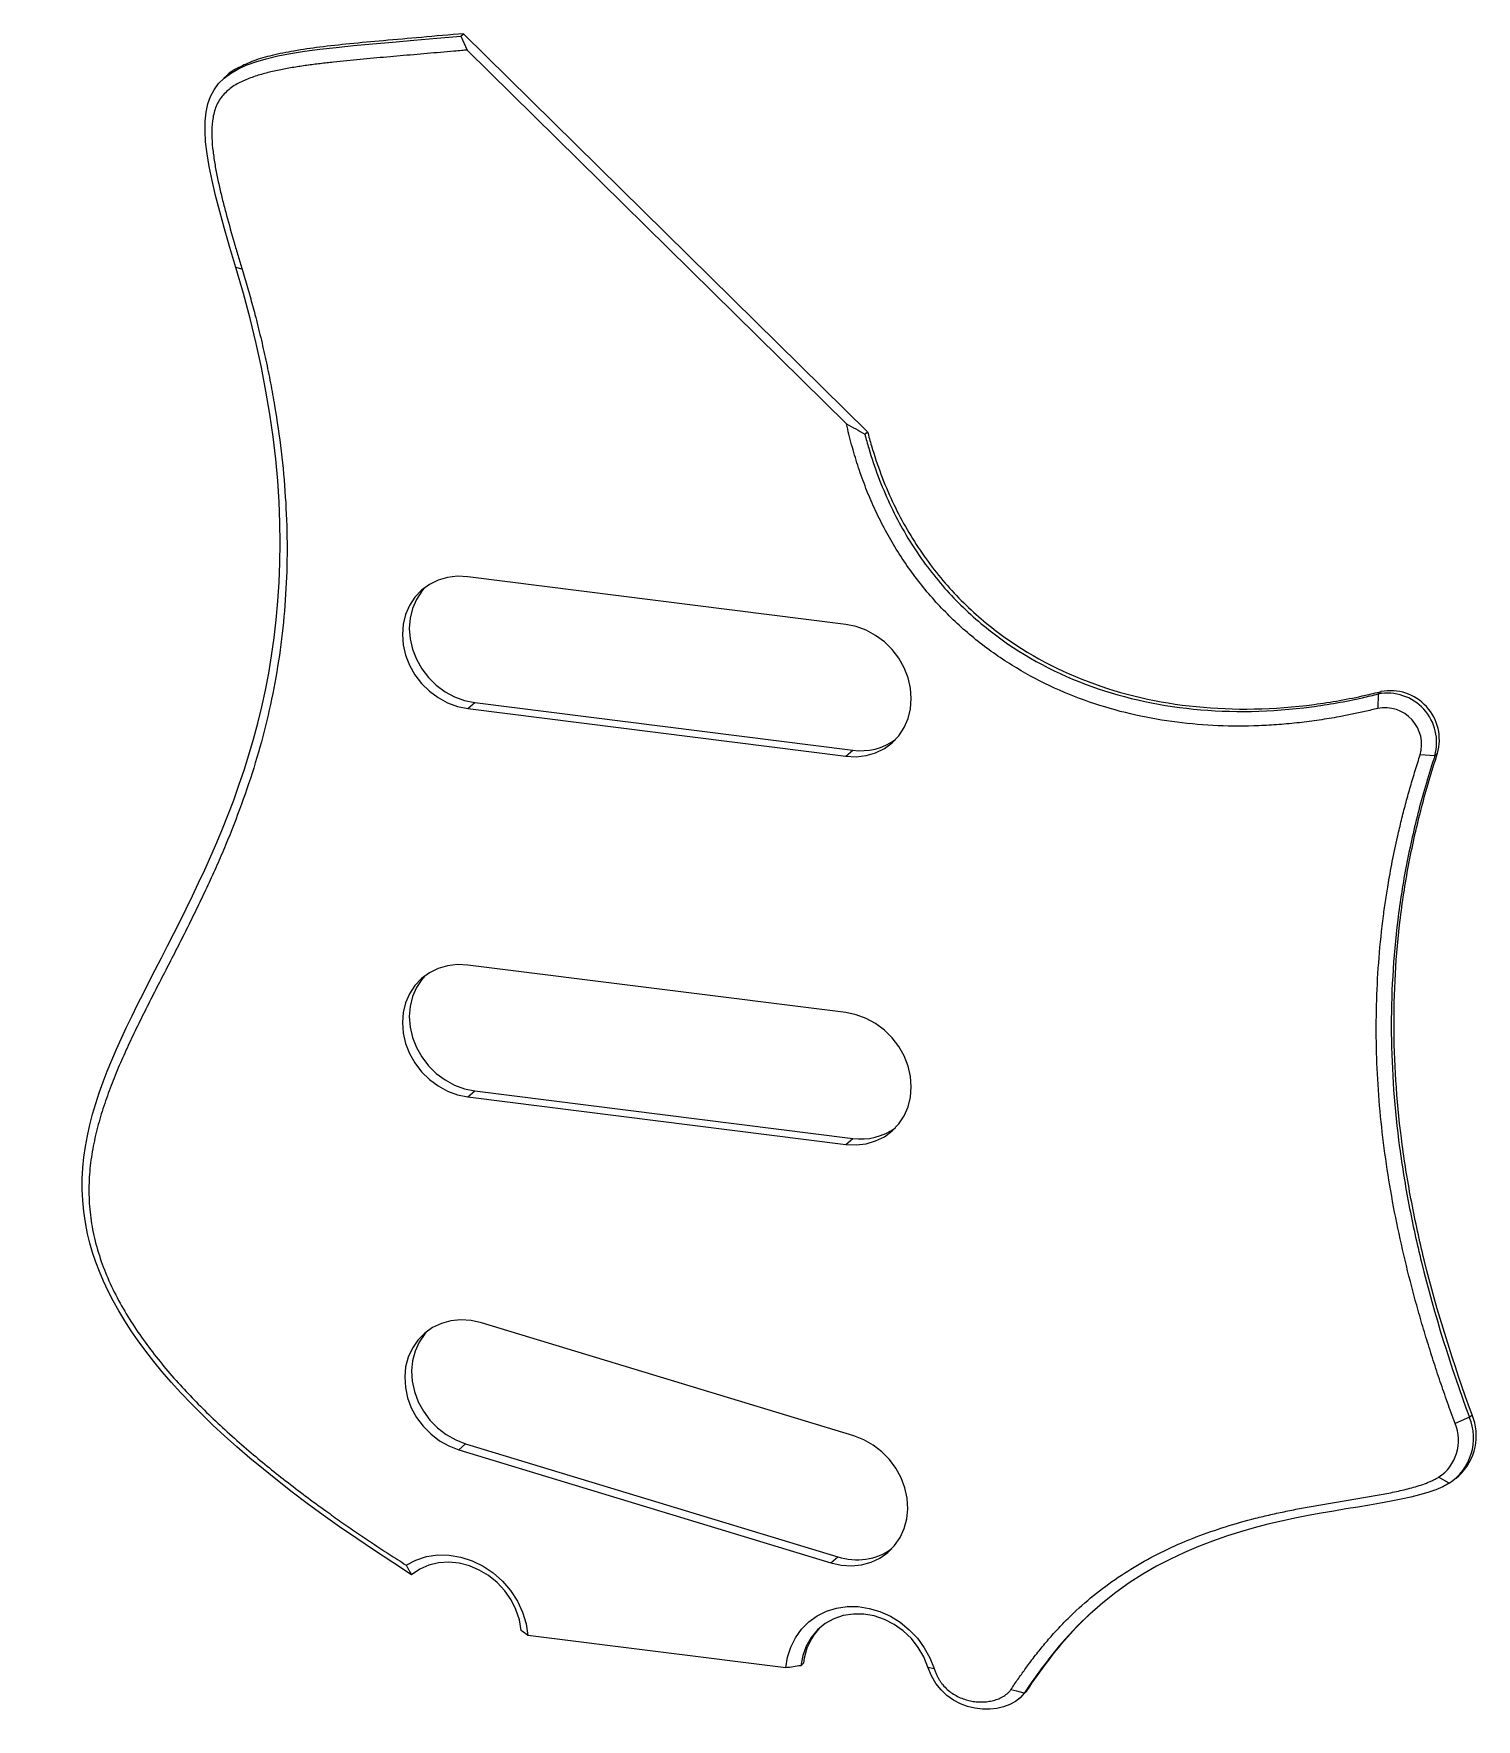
# Paper-space layout '_Dimétrique' of a CAD drawing. Header units: millimetres. Extents: x -81 to 105, y -240 to -24.
import ezdxf

# ---------------------------------------------------------------- set-up
doc = ezdxf.new("R2010")
doc.units = ezdxf.units.MM

psp = doc.layouts.new('_Dimétrique')

# ---------------------------------------------------------------- linework, layer by layer
at = {"color": 7, "linetype": 'Continuous', "lineweight": 25}
for p, q in [((-26.1, -23.83), (-25.75, -23.51)), ((-26.1, -23.83), (-25.29, -25.62)), ((-25.75, -23.51), (26.23, -74.74)), ((-25.29, -25.62), (23.52, -73.72)), ((-56.26, -28.96), (-56.62, -29.27)), ((-54.25, -53.82), (-55.06, -53.61)), ((25.88, -75.05), (26.23, -74.74)), ((23.44, -99.54), (-25.2, -93.41)), ((91.95, -108.49), (92.3, -108.18)), ((-25.2, -110.38), (-24.32, -109.6)), ((-25.2, -110.38), (23.44, -116.51)), ((-24.32, -109.6), (24.32, -115.73)), ((91.95, -108.49), (91.9, -110.35)), ((23.44, -116.51), (24.32, -115.73)), ((99.22, -116.44), (97.35, -116.31)), ((99.22, -116.44), (99.57, -116.13)), ((23.44, -149.51), (-25.2, -143.38)), ((-25.2, -160.35), (-24.32, -159.57)), ((-25.2, -160.35), (23.44, -166.48)), ((-24.32, -159.57), (24.32, -165.7)), ((23.44, -166.48), (24.32, -165.7)), ((24.45, -203.98), (-23.45, -189.43)), ((103.67, -201.58), (101.83, -202.39)), ((103.67, -201.58), (104.02, -201.27)), ((-26.38, -205.78), (-25.49, -205)), ((-26.38, -205.78), (21.52, -220.33)), ((-25.49, -205), (22.41, -219.55)), ((101.05, -210.09), (99.7, -209.31)), ((101.98, -209.42), (102.33, -209.11)), ((21.52, -220.33), (22.41, -219.55)), ((15.7, -233.85), (-17.47, -229.67)), ((17.64, -233.56), (17.99, -233.25)), ((34, -233.76), (34.8, -233.94)), ((45.75, -237.79), (46.1, -237.48)), ((46.73, -236.79), (46.06, -237.43)), ((46.38, -237.1), (46.73, -236.79))]:
    psp.add_line(p, q, dxfattribs=at)
at = {"color": 7, "linetype": 'Continuous', "lineweight": 25, "flags": 128}
for points in [[(-25.2, -93.41), (-26.52, -93.35), (-27.81, -93.5), (-29.03, -93.85), (-30.15, -94.41), (-31.16, -95.15), (-32.02, -96.05), (-32.71, -97.1), (-33.21, -98.26), (-33.52, -99.52), (-33.62, -100.84), (-33.52, -102.18), (-33.21, -103.51), (-32.71, -104.8), (-32.02, -106.03), (-31.16, -107.15), (-30.15, -108.14), (-29.03, -108.97), (-27.81, -109.64), (-26.52, -110.11), (-25.2, -110.38)], [(-30.7, -94.77), (-31.13, -95.27), (-31.82, -96.32), (-32.33, -97.49), (-32.64, -98.74), (-32.74, -100.06), (-32.64, -101.4), (-32.33, -102.73), (-31.82, -104.02), (-31.13, -105.25), (-30.27, -106.37), (-29.27, -107.36), (-28.14, -108.2), (-26.92, -108.86), (-25.64, -109.33), (-24.32, -109.6)], [(23.44, -116.51), (24.75, -116.57), (26.04, -116.42), (27.26, -116.07), (28.39, -115.51), (29.39, -114.77), (30.25, -113.87), (30.94, -112.82), (31.44, -111.65), (31.75, -110.4), (31.86, -109.08), (31.75, -107.74), (31.44, -106.41), (30.94, -105.12), (30.25, -103.89), (29.39, -102.77), (28.39, -101.78), (27.26, -100.95), (26.04, -100.28), (24.75, -99.81), (23.44, -99.54)], [(-25.2, -143.38), (-26.52, -143.32), (-27.81, -143.47), (-29.03, -143.82), (-30.15, -144.38), (-31.16, -145.11), (-32.02, -146.02), (-32.71, -147.07), (-33.21, -148.23), (-33.52, -149.49), (-33.62, -150.8), (-33.52, -152.14), (-33.21, -153.48), (-32.71, -154.77), (-32.02, -155.99), (-31.16, -157.11), (-30.15, -158.11), (-29.03, -158.94), (-27.81, -159.61), (-26.52, -160.08), (-25.2, -160.35)], [(-30.7, -144.74), (-31.13, -145.24), (-31.82, -146.29), (-32.33, -147.45), (-32.64, -148.71), (-32.74, -150.02), (-32.64, -151.36), (-32.33, -152.7), (-31.82, -153.99), (-31.13, -155.21), (-30.27, -156.34), (-29.27, -157.33), (-28.14, -158.16), (-26.92, -158.83), (-25.64, -159.3), (-24.32, -159.57)], [(23.44, -166.48), (24.75, -166.54), (26.04, -166.39), (27.26, -166.03), (28.39, -165.48), (29.39, -164.74), (30.25, -163.84), (30.94, -162.79), (31.44, -161.62), (31.75, -160.37), (31.86, -159.05), (31.75, -157.71), (31.44, -156.38), (30.94, -155.09), (30.25, -153.86), (29.39, -152.74), (28.39, -151.75), (27.26, -150.91), (26.04, -150.25), (24.75, -149.78), (23.44, -149.51)], [(-23.45, -189.43), (-24.77, -189.14), (-26.09, -189.06), (-27.38, -189.18), (-28.61, -189.51), (-29.75, -190.05), (-30.76, -190.77), (-31.64, -191.65), (-32.35, -192.69), (-32.88, -193.84), (-33.21, -195.09), (-33.33, -196.4), (-33.25, -197.74), (-32.97, -199.07), (-32.48, -200.37), (-31.81, -201.6), (-30.97, -202.74), (-29.98, -203.74), (-28.87, -204.6), (-27.66, -205.28), (-26.38, -205.78)], [(-30.41, -190.48), (-30.76, -190.87), (-31.47, -191.91), (-31.99, -193.06), (-32.32, -194.31), (-32.45, -195.62), (-32.37, -196.96), (-32.08, -198.29), (-31.6, -199.59), (-30.93, -200.82), (-30.09, -201.96), (-29.1, -202.96), (-27.98, -203.82), (-26.77, -204.5), (-25.49, -205)], [(21.52, -220.33), (22.84, -220.62), (24.16, -220.7), (25.45, -220.58), (26.68, -220.25), (27.81, -219.71), (28.83, -219), (29.71, -218.11), (30.42, -217.07), (30.95, -215.92), (31.28, -214.67), (31.4, -213.36), (31.32, -212.02), (31.04, -210.69), (30.55, -209.39), (29.88, -208.16), (29.04, -207.02), (28.05, -206.02), (26.94, -205.16), (25.73, -204.48), (24.45, -203.98)], [(-33.16, -220.61), (-31.9, -219.96), (-30.53, -219.52), (-29.09, -219.31), (-27.61, -219.33), (-26.11, -219.58), (-24.65, -220.05), (-23.24, -220.74), (-21.93, -221.62), (-20.74, -222.68), (-19.7, -223.9), (-18.83, -225.24), (-18.17, -226.67), (-17.71, -228.16), (-17.47, -229.67)], [(-18.35, -229.03), (-18.58, -227.68), (-19.02, -226.35), (-19.65, -225.09), (-20.46, -223.92), (-21.43, -222.87), (-22.53, -221.97), (-23.73, -221.25), (-25.01, -220.71), (-26.33, -220.37), (-27.67, -220.25), (-28.98, -220.34), (-30.23, -220.64), (-31.39, -221.15), (-32.44, -221.85)], [(15.7, -233.85), (15.92, -232.47), (16.34, -231.17), (16.94, -229.96), (17.73, -228.87), (18.67, -227.93), (19.75, -227.15), (20.96, -226.56), (22.25, -226.16), (23.62, -225.96), (25.02, -225.96), (26.43, -226.18), (27.82, -226.59), (29.17, -227.2), (30.44, -227.98), (31.6, -228.93), (32.64, -230.03), (33.53, -231.25), (34.26, -232.56), (34.8, -233.94)], [(34, -233.76), (33.47, -232.44), (32.76, -231.2), (31.87, -230.07), (30.83, -229.08), (29.66, -228.25), (28.41, -227.61), (27.09, -227.16), (25.74, -226.93), (24.41, -226.91), (23.11, -227.11), (21.89, -227.53), (20.77, -228.15), (19.79, -228.95), (18.97, -229.92), (18.32, -231.03), (17.88, -232.26), (17.64, -233.56)], [(46.38, -237.1), (45.45, -236.86), (44.66, -236.65)]]:
    psp.add_lwpolyline(points, dxfattribs=at)
at = {"color": 7, "linetype": 'Continuous', "lineweight": 25}
for centre, radius, start, end in [((93.13, -114.72), 6.33, 344.1975, 100.7324), ((93.48, -114.4), 6.33, 344.1533, 100.7911), ((92.79, -115.01), 4.74, 344.0644, 100.8167), ((25.39, -108.27), 7.53, 261.8694, 306.0167), ((25.39, -158.24), 7.53, 261.8694, 306.0167), ((97.27, -204.27), 6.94, 302.9936, 22.8732), ((97.52, -203.97), 7.04, 313.101, 22.592), ((96.63, -204.58), 5.64, 302.9936, 22.8732), ((24.85, -212.16), 7.78, 251.7153, 305.4685), ((25.37, -233.88), 7.4, 133.7919, 175.1138)]:
    psp.add_arc(centre, radius, start, end, dxfattribs=at)
for points in [[(-55.06, -53.61), (-63.63, -25.31), (-60.2, -26.86), (-26.1, -23.83)], [(91.95, -108.49), (91.95, -108.49), (91.95, -108.49), (91.95, -108.49)], [(-17.47, -229.67), (-17.76, -229.46), (-18.05, -229.24), (-18.35, -229.03)], [(17.64, -233.56), (16.99, -233.66), (16.35, -233.76), (15.7, -233.85)], [(46.38, -237.1), (44, -240.46), (36.01, -240.04), (34, -233.76)]]:
    psp.add_open_spline(points, degree=3, dxfattribs=at)
for points, knots in [([(-25.75, -23.51), (-27.56, -23.67), (-31, -23.97), (-35.9, -24.39), (-40.26, -24.79), (-44.1, -25.21), (-47.44, -25.69), (-50.28, -26.25), (-52.69, -26.92), (-54.62, -27.82), (-55.84, -28.47), (-56.25, -28.95), (-56.26, -28.96)], [0, 0, 0, 0, 0.173014, 0.328305, 0.466719, 0.589133, 0.696493, 0.788344, 0.868031, 0.937298, 0.998596, 1, 1, 1, 1]), ([(-25.29, -25.62), (-25.52, -25.64), (-26.09, -25.69), (-27.24, -25.79), (-28.73, -25.92), (-30.45, -26.07), (-32.18, -26.22), (-33.9, -26.37), (-36.2, -26.57), (-39.06, -26.82), (-41.93, -27.11), (-44.21, -27.37), (-45.92, -27.59), (-47.61, -27.84), (-49.29, -28.14), (-50.96, -28.51), (-52.59, -28.97), (-53.91, -29.47), (-54.91, -29.97), (-55.62, -30.42), (-56.27, -30.94), (-56.85, -31.56), (-57.32, -32.26), (-57.68, -33.03), (-57.93, -33.86), (-58.13, -35), (-58.19, -36.47), (-58.07, -38.24), (-57.83, -39.99), (-57.51, -41.73), (-57.13, -43.47), (-56.71, -45.2), (-56.1, -47.5), (-55.45, -49.8), (-54.77, -52.1), (-54.43, -53.25), (-54.25, -53.82)], [0, 0, 0, 0, 0.012579, 0.031446, 0.062893, 0.094339, 0.125786, 0.157232, 0.188679, 0.251572, 0.314467, 0.345918, 0.377341, 0.408727, 0.440084, 0.471436, 0.502865, 0.534531, 0.550324, 0.566096, 0.581987, 0.597821, 0.613597, 0.629515, 0.645247, 0.66095, 0.69251, 0.723542, 0.754302, 0.784974, 0.815633, 0.846305, 0.877001, 0.938462, 0.969223, 1, 1, 1, 1]), ([(-32.44, -221.85), (-58.9, -205.13), (-100.94, -156.31), (-33.35, -125.27), (-55.06, -53.61)], [0, 0, 0, 0, 0.2539764, 0.8641331, 0.8641331, 0.8641331, 0.8641331]), ([(-54.25, -53.82), (-54.13, -54.21), (-53.9, -55), (-53.56, -56.17), (-53.23, -57.34), (-52.91, -58.5), (-52.44, -60.26), (-51.86, -62.59), (-51.19, -65.53), (-50.59, -68.46), (-49.89, -72.37), (-49.18, -77.27), (-48.64, -83.16), (-48.42, -89.06), (-48.55, -94.92), (-49.04, -100.7), (-49.86, -106.37), (-51.03, -111.93), (-52.51, -117.38), (-54.3, -122.73), (-56.01, -127.1), (-57.49, -130.54), (-58.65, -133.1), (-59.85, -135.63), (-61.08, -138.14), (-62.34, -140.64), (-63.4, -142.72), (-64.25, -144.37), (-64.89, -145.62), (-65.53, -146.86), (-66.37, -148.52), (-67.42, -150.61), (-68.63, -153.12), (-69.79, -155.66), (-70.87, -158.24), (-71.85, -160.87), (-72.7, -163.56), (-73.38, -166.34), (-73.84, -169.21), (-74.02, -172.17), (-73.88, -175.18), (-73.39, -178.19), (-72.56, -181.15), (-71.41, -184.07), (-69.53, -187.84), (-66.61, -192.3), (-62.62, -197.13), (-58.19, -201.66), (-53.54, -205.85), (-48.58, -209.88), (-44.59, -212.86), (-41.52, -215.04), (-39.52, -216.43), (-37.45, -217.82), (-35.33, -219.22), (-33.89, -220.14), (-33.16, -220.61)], [0, 0, 0, 0, 0.0063, 0.012564, 0.018794, 0.02499, 0.031152, 0.046751, 0.062161, 0.077715, 0.093084, 0.123986, 0.154955, 0.186091, 0.217331, 0.248328, 0.279173, 0.309978, 0.340847, 0.371865, 0.403065, 0.418669, 0.434266, 0.44986, 0.465455, 0.481052, 0.496651, 0.504451, 0.512251, 0.52005, 0.527849, 0.543436, 0.558999, 0.57453, 0.590029, 0.605504, 0.62098, 0.636512, 0.6522, 0.668144, 0.683954, 0.699692, 0.715577, 0.731145, 0.747378, 0.779192, 0.810849, 0.841147, 0.874145, 0.904621, 0.937279, 0.949255, 0.961512, 0.974055, 0.986883, 1, 1, 1, 1]), ([(91.9, -110.35), (91.62, -110.42), (91.07, -110.56), (90.24, -110.75), (89.4, -110.94), (88.57, -111.11), (87.74, -111.28), (86.34, -111.54), (84.36, -111.87), (81.78, -112.21), (79.19, -112.45), (75.71, -112.65), (71.33, -112.65), (66.04, -112.21), (60.72, -111.3), (55.44, -109.85), (50.28, -107.84), (45.32, -105.24), (41.44, -102.58), (38.54, -100.16), (35.79, -97.57), (32.66, -94.01), (30, -90.11), (28.17, -86.82), (26.95, -84.29), (25.87, -81.7), (25.1, -79.51), (24.55, -77.74), (24.17, -76.42), (23.83, -75.07), (23.62, -74.17), (23.52, -73.72)], [0, 0, 0, 0, 0.0104552, 0.0208676, 0.0312382, 0.041568, 0.0518582, 0.0621097, 0.093531, 0.1245536, 0.1561011, 0.1872045, 0.2494599, 0.3116596, 0.374276, 0.4371556, 0.499958, 0.5622351, 0.6248201, 0.6562159, 0.687365, 0.7495008, 0.8122683, 0.8433043, 0.8747397, 0.9058017, 0.9373995, 0.9528224, 0.9683894, 0.9841116, 1, 1, 1, 1]), ([(23.52, -73.72), (23.92, -73.94), (24.7, -74.38), (25.49, -74.83), (25.88, -75.05)], [0, 0, 0, 0, 0.506946, 1, 1, 1, 1]), ([(25.88, -75.05), (26.04, -75.67), (26.9, -78.8), (28.91, -84.12), (32.5, -90.45), (36.91, -95.97), (43.77, -102.2), (53.94, -107.81), (67.98, -111.02), (80.28, -110.79), (88.38, -109.35), (91.27, -108.66), (91.95, -108.49)], [0.1033086, 0.1033086, 0.1033086, 0.1033086, 0.1173844, 0.1760766, 0.2347688, 0.293461, 0.3521532, 0.4695377, 0.5869221, 0.7043065, 0.7535699, 0.7685405, 0.7685405, 0.7685405, 0.7685405]), ([(26.23, -74.74), (26.39, -75.35), (27.25, -78.49), (29.26, -83.8), (32.85, -90.14), (37.26, -95.66), (44.12, -101.88), (54.3, -107.49), (68.33, -110.71), (80.63, -110.48), (88.74, -109.04), (91.63, -108.35), (92.3, -108.18)], [0.1033086, 0.1033086, 0.1033086, 0.1033086, 0.1173844, 0.1760766, 0.2347688, 0.293461, 0.3521532, 0.4695377, 0.5869221, 0.7043065, 0.7535699, 0.7685405, 0.7685405, 0.7685405, 0.7685405]), ([(101.83, -202.39), (101.66, -201.94), (101.33, -201.03), (100.85, -199.68), (100.39, -198.34), (99.77, -196.55), (99.03, -194.3), (98.18, -191.59), (97.37, -188.88), (96.35, -185.24), (95.2, -180.69), (94.02, -175.2), (93.07, -169.71), (92.35, -164.23), (91.88, -158.76), (91.66, -153.3), (91.72, -146.03), (92.21, -139.9), (92.9, -134.93), (93.3, -132.46), (93.82, -129.65), (94.41, -126.88), (94.99, -124.47), (95.52, -122.42), (96.09, -120.38), (96.7, -118.34), (97.13, -116.99), (97.35, -116.31)], [0, 0, 0, 0, 0.015939, 0.031705, 0.047296, 0.062715, 0.094341, 0.125365, 0.156936, 0.188007, 0.250713, 0.313379, 0.37573, 0.437862, 0.499893, 0.561955, 0.624189, 0.749514, 0.77451, 0.799619, 0.837026, 0.874664, 0.899464, 0.92439, 0.949449, 0.97465, 1, 1, 1, 1]), ([(99.22, -116.44), (98.46, -118.74), (97.77, -121.07), (96.56, -125.74), (96.04, -128.07), (95.13, -132.79), (94.75, -135.19), (93.86, -142.41), (93.58, -147.26), (93.67, -157.01), (94.03, -161.92), (95.02, -169.31), (95.42, -171.78), (96.37, -176.73), (96.91, -179.18), (99.17, -188.41), (101.28, -195.05), (103.67, -201.58)], [0.7689402, 0.7689402, 0.7689402, 0.7689402, 0.7850333, 0.7850333, 0.8006583, 0.8006583, 0.8162833, 0.8162833, 0.8475333, 0.8475333, 0.8787833, 0.8787833, 0.8944083, 0.8944083, 0.9100333, 0.9100333, 0.9535931, 0.9535931, 0.9535931, 0.9535931]), ([(104.02, -201.27), (101.63, -194.73), (99.52, -188.09), (97.26, -178.87), (96.72, -176.42), (95.77, -171.47), (95.37, -169), (94.38, -161.61), (94.02, -156.7), (93.94, -146.94), (94.21, -142.1), (95.1, -134.88), (95.48, -132.48), (96.39, -127.75), (96.92, -125.42), (98.13, -120.76), (98.82, -118.43), (99.57, -116.13)], [0.7689402, 0.7689402, 0.7689402, 0.7689402, 0.8125, 0.8125, 0.828125, 0.828125, 0.84375, 0.84375, 0.875, 0.875, 0.90625, 0.90625, 0.921875, 0.921875, 0.9375, 0.9375, 0.9535931, 0.9535931, 0.9535931, 0.9535931]), ([(44.66, -236.65), (44.81, -236.43), (45.11, -235.98), (45.57, -235.32), (46.02, -234.68), (46.47, -234.05), (47.17, -233.09), (48.12, -231.85), (49.16, -230.59), (50, -229.61), (50.88, -228.65), (52.47, -227), (54.9, -224.79), (58.03, -222.42), (61.36, -220.32), (64.85, -218.5), (68.49, -216.95), (72.27, -215.64), (75.49, -214.73), (78.11, -214.11), (80.08, -213.68), (82.06, -213.29), (84.06, -212.92), (85.72, -212.64), (87.06, -212.42), (88.06, -212.26), (89.06, -212.09), (90.06, -211.93), (91.06, -211.76), (92.39, -211.52), (93.72, -211.27), (95.03, -210.98), (96.01, -210.74), (96.97, -210.47), (97.76, -210.2), (98.38, -209.96), (98.84, -209.77), (99.28, -209.55), (99.56, -209.39), (99.7, -209.31)], [0, 0, 0, 0, 0.012895, 0.025584, 0.038069, 0.050351, 0.062429, 0.094347, 0.124696, 0.140257, 0.155825, 0.187003, 0.249686, 0.312424, 0.374681, 0.436819, 0.499147, 0.561881, 0.62458, 0.655881, 0.687171, 0.718462, 0.749762, 0.781073, 0.796731, 0.81239, 0.828049, 0.843706, 0.859362, 0.875014, 0.906307, 0.921952, 0.937575, 0.953162, 0.968726, 0.976733, 0.984307, 0.992396, 1, 1, 1, 1]), ([(101.05, -210.09), (92.92, -214.95), (65.38, -211.1), (47.98, -234.7), (46.38, -237.1)], [0.2972801, 0.2972801, 0.2972801, 0.2972801, 0.8793121, 0.9455184, 0.9455184, 0.9455184, 0.9455184]), ([(-33.16, -220.61), (-33.1, -220.72), (-32.98, -220.93), (-32.8, -221.24), (-32.62, -221.55), (-32.5, -221.75), (-32.44, -221.85)], [0, 0, 0, 0, 0.262074, 0.516105, 0.762082, 1, 1, 1, 1]), ([(46.73, -236.79), (47.6, -235.51), (49.35, -232.97), (52.25, -229.49), (54.42, -227.19), (55.69, -226.17), (55.82, -226.06)], [0, 0, 0, 0, 0.327895, 0.652976, 0.964036, 1, 1, 1, 1]), ([(34.8, -233.94), (34.83, -234.02), (34.88, -234.16), (34.96, -234.38), (35.05, -234.59), (35.14, -234.8), (35.24, -235), (35.35, -235.19), (35.49, -235.44), (35.68, -235.72), (36.01, -236.15), (36.48, -236.63), (37.11, -237.12), (37.8, -237.53), (38.52, -237.84), (39.27, -238.06), (40.02, -238.19), (40.78, -238.24), (41.52, -238.21), (42.25, -238.09), (42.94, -237.89), (43.6, -237.6), (44.05, -237.3), (44.31, -237.06), (44.44, -236.93), (44.56, -236.8), (44.63, -236.7), (44.66, -236.65)], [0, 0, 0, 0, 0.018538, 0.036802, 0.054816, 0.072608, 0.090204, 0.107634, 0.124927, 0.156359, 0.187582, 0.249673, 0.312356, 0.374713, 0.437412, 0.499831, 0.56239, 0.624913, 0.687109, 0.749693, 0.812155, 0.874538, 0.937232, 0.952995, 0.968477, 0.984395, 1, 1, 1, 1])]:
    psp.add_open_spline(points, degree=3, knots=knots, dxfattribs=at)

doc.saveas('drawing.dxf')
